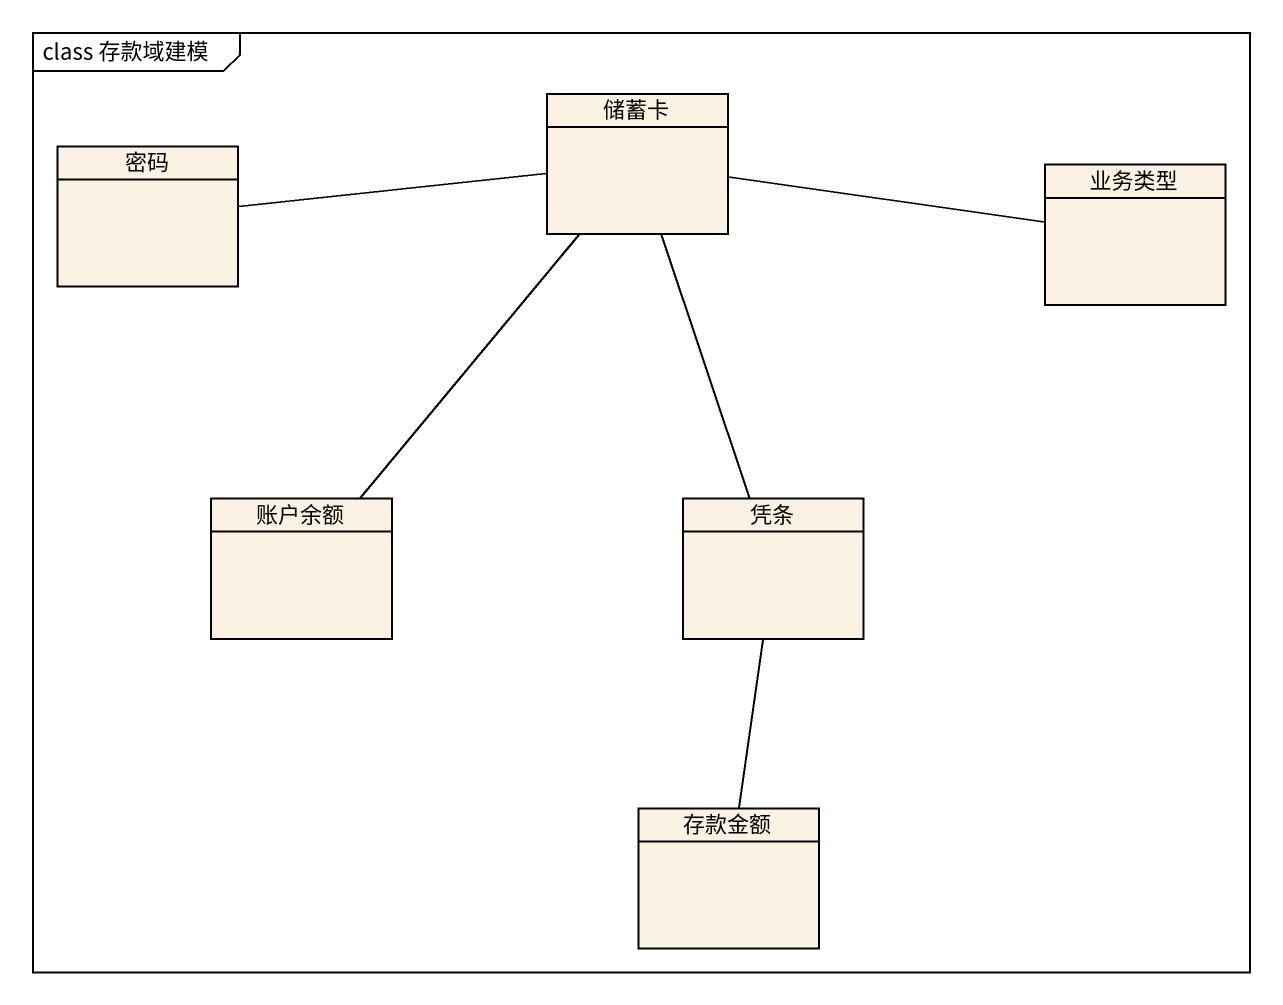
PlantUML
@startuml
mainframe class 存款域建模
hide circle
hide empty members
class 储蓄卡
class 密码
class 业务类型
class 账户余额
class 凭条
class 存款金额
储蓄卡 -left- 密码
储蓄卡 -right- 业务类型
储蓄卡 -- 账户余额
储蓄卡 -- 凭条
凭条 -- 存款金额
@enduml
